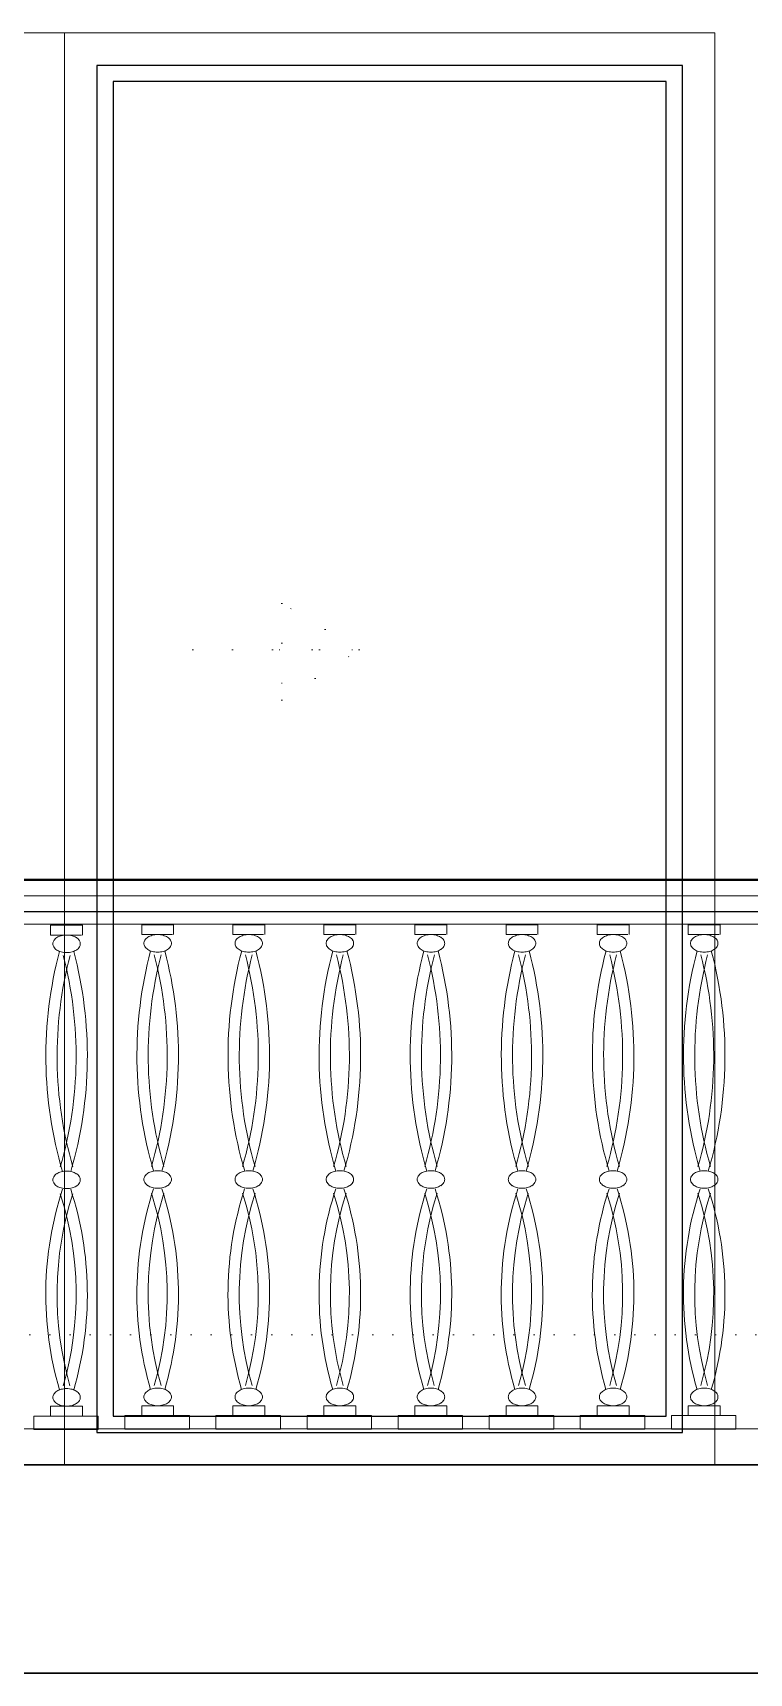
# Model space of a CAD drawing. Extents: x 775040 to 808375, y 4159409 to 4163651.
# Drawn here: x 798995.9 to 799106, y 4160509.1 to 4160761.1 of the extents above; entities that cross this region are included whole.
import ezdxf

# ---------------------------------------------------------------- set-up
doc = ezdxf.new("R2010")
doc.units = 0
doc.header["$MEASUREMENT"] = 0
doc.linetypes.add('ACAD_ISO07W100', pattern=[3, 0, -3])
doc.linetypes.add('DUZ', pattern=[500, 500])
doc.layers.get('0').update_dxf_attribs({"linetype": 'DUZ'})
doc.layers.add('pencere', color=3, linetype='Continuous')
for name, color, linetype, lineweight in [('Z_g2', 2, 'Continuous', 9), ('Z_g4', 4, 'Continuous', 15), ('Z_g5', 5, 'Continuous', 18), ('Z_g6', 6, 'Continuous', 20), ('Z_g8', 192, 'Continuous', 30), ('Z_izdot', 42, 'ACAD_ISO07W100', 9)]:
    doc.layers.add(name, color=color, linetype=linetype, lineweight=lineweight)

msp = doc.modelspace()

# ---------------------------------------------------------------- linework, layer by layer
at = {"color": 7, "linetype": 'Continuous'}
for p, q in [((798845.36, 4160631.14), (799275.49, 4160631.14)), ((798845.36, 4160626.14), (799275.49, 4160626.14))]:
    msp.add_line(p, q, dxfattribs=at)
at = {"layer": 'pencere'}
msp.add_lwpolyline([(799095.78, 4160756.14), (799005.78, 4160756.14), (799005.78, 4160546.14), (799095.78, 4160546.14)], close=True, dxfattribs=at)
at = {"layer": 'pencere', "color": 21}
msp.add_lwpolyline([(799093.28, 4160753.64), (799008.28, 4160753.64), (799008.28, 4160548.64), (799093.28, 4160548.64)], close=True, dxfattribs=at)
at = {"layer": 'Z_g2'}
for p, q in [((798856.02, 4160630.91), (799270.02, 4160630.91)), ((799270.02, 4160628.54), (798856.02, 4160628.54)), ((798856.02, 4160624.19), (799270.02, 4160624.19)), ((798998.67, 4160624.06), (798998.67, 4160622.54)), ((798998.67, 4160624.06), (799003.58, 4160624.06)), ((799003.58, 4160622.54), (799003.58, 4160624.06)), ((799012.67, 4160624.13), (799017.58, 4160624.13)), ((799012.67, 4160624.13), (799012.67, 4160622.61)), ((799017.58, 4160622.61), (799017.58, 4160624.13)), ((799026.67, 4160624.13), (799026.67, 4160622.61)), ((799026.67, 4160624.13), (799031.58, 4160624.13)), ((799031.58, 4160622.61), (799031.58, 4160624.13)), ((799040.67, 4160624.13), (799040.67, 4160622.61)), ((799040.67, 4160624.13), (799045.58, 4160624.13)), ((799045.58, 4160622.61), (799045.58, 4160624.13)), ((799054.67, 4160624.13), (799054.67, 4160622.61)), ((799054.67, 4160624.13), (799059.58, 4160624.13)), ((799059.58, 4160622.61), (799059.58, 4160624.13)), ((799068.67, 4160624.13), (799068.67, 4160622.61)), ((799068.67, 4160624.13), (799073.58, 4160624.13)), ((799073.58, 4160622.61), (799073.58, 4160624.13)), ((799082.67, 4160624.13), (799082.67, 4160622.61)), ((799082.67, 4160624.13), (799087.58, 4160624.13)), ((799087.58, 4160622.61), (799087.58, 4160624.13)), ((799096.67, 4160624.13), (799096.67, 4160622.61)), ((799096.67, 4160624.13), (799101.58, 4160624.13)), ((799101.58, 4160622.61), (799101.58, 4160624.13)), ((798998.67, 4160622.54), (799003.41, 4160622.54)), ((799012.67, 4160622.61), (799017.41, 4160622.61)), ((799026.67, 4160622.61), (799031.41, 4160622.61)), ((799040.67, 4160622.61), (799045.41, 4160622.61)), ((799054.67, 4160622.61), (799059.41, 4160622.61)), ((799068.67, 4160622.61), (799073.41, 4160622.61)), ((799082.67, 4160622.61), (799087.41, 4160622.61)), ((799096.67, 4160622.61), (799101.41, 4160622.61)), ((798996.08, 4160546.58), (798996.08, 4160548.64)), ((798996.08, 4160548.64), (799006, 4160548.64)), ((798998.67, 4160550.16), (799003.58, 4160550.16)), ((798998.67, 4160548.64), (798998.67, 4160550.16)), ((799003.58, 4160550.16), (799003.58, 4160548.64)), ((799006, 4160548.64), (799006, 4160546.58)), ((799010.08, 4160548.71), (799020, 4160548.71)), ((799010.08, 4160546.65), (799010.08, 4160548.71)), ((799012.67, 4160548.71), (799012.67, 4160550.23)), ((799012.67, 4160550.23), (799017.58, 4160550.23)), ((799017.58, 4160550.23), (799017.58, 4160548.71)), ((799020, 4160548.71), (799020, 4160546.65)), ((799024.08, 4160546.65), (799024.08, 4160548.71)), ((799024.08, 4160548.71), (799034, 4160548.71)), ((799026.67, 4160550.23), (799031.58, 4160550.23)), ((799026.67, 4160548.71), (799026.67, 4160550.23)), ((799031.58, 4160550.23), (799031.58, 4160548.71)), ((799034, 4160548.71), (799034, 4160546.65)), ((799038.08, 4160546.65), (799038.08, 4160548.71)), ((799038.08, 4160548.71), (799048, 4160548.71)), ((799040.67, 4160550.23), (799045.58, 4160550.23)), ((799040.67, 4160548.71), (799040.67, 4160550.23)), ((799045.58, 4160550.23), (799045.58, 4160548.71)), ((799048, 4160548.71), (799048, 4160546.65)), ((799052.08, 4160546.65), (799052.08, 4160548.71)), ((799052.08, 4160548.71), (799062, 4160548.71)), ((799054.67, 4160550.23), (799059.58, 4160550.23)), ((799054.67, 4160548.71), (799054.67, 4160550.23)), ((799059.58, 4160550.23), (799059.58, 4160548.71)), ((799062, 4160548.71), (799062, 4160546.65)), ((799066.08, 4160546.65), (799066.08, 4160548.71)), ((799066.08, 4160548.71), (799076, 4160548.71)), ((799068.67, 4160550.23), (799073.58, 4160550.23)), ((799068.67, 4160548.71), (799068.67, 4160550.23)), ((799073.58, 4160550.23), (799073.58, 4160548.71)), ((799076, 4160548.71), (799076, 4160546.65)), ((799080.08, 4160546.65), (799080.08, 4160548.71)), ((799080.08, 4160548.71), (799090, 4160548.71)), ((799082.67, 4160550.23), (799087.58, 4160550.23)), ((799082.67, 4160548.71), (799082.67, 4160550.23)), ((799087.58, 4160550.23), (799087.58, 4160548.71)), ((799090, 4160548.71), (799090, 4160546.65)), ((799094.08, 4160546.65), (799094.08, 4160548.71)), ((799094.08, 4160548.71), (799104, 4160548.71)), ((799096.67, 4160550.23), (799101.58, 4160550.23)), ((799096.67, 4160548.71), (799096.67, 4160550.23)), ((799101.58, 4160550.23), (799101.58, 4160548.71)), ((799104, 4160548.71), (799104, 4160546.65)), ((798856.08, 4160546.68), (799272.03, 4160546.68)), ((798996.08, 4160546.58), (799006, 4160546.58)), ((799010.08, 4160546.65), (799020, 4160546.65)), ((799024.08, 4160546.65), (799034, 4160546.65)), ((799038.08, 4160546.65), (799048, 4160546.65)), ((799052.08, 4160546.65), (799062, 4160546.65)), ((799066.08, 4160546.65), (799076, 4160546.65)), ((799080.08, 4160546.65), (799090, 4160546.65)), ((799094.08, 4160546.65), (799104, 4160546.65))]:
    msp.add_line(p, q, dxfattribs=at)
for centre, radius, start, end in [((798999.9, 4160621.19), 0.888, 147.0853, 180), ((798999.9, 4160621.19), 0.888, 180, 212.9147), ((799000.49, 4160620.81), 1.59, 122.6158, 147.0853), ((799000.87, 4160620.21), 2.3, 104.8455, 122.6158), ((799001.13, 4160619.25), 3.29, 90, 104.8455), ((799001.13, 4160619.25), 3.29, 75.1545, 90), ((799001.38, 4160620.21), 2.3, 57.3842, 75.1545), ((799001.77, 4160620.81), 1.59, 32.9147, 57.3842), ((799002.35, 4160621.19), 0.888, 0, 32.9147), ((799002.35, 4160621.19), 0.888, 327.0853, 0), ((799013.9, 4160621.26), 0.888, 147.0853, 180), ((799013.9, 4160621.26), 0.888, 180, 212.9147), ((799014.49, 4160620.88), 1.59, 122.6158, 147.0853), ((799014.87, 4160620.27), 2.3, 104.8455, 122.6158), ((799015.13, 4160619.32), 3.29, 90, 104.8455), ((799015.13, 4160619.32), 3.29, 75.1545, 90), ((799015.38, 4160620.27), 2.3, 57.3842, 75.1545), ((799015.77, 4160620.88), 1.59, 32.9147, 57.3842), ((799016.35, 4160621.26), 0.888, 0, 32.9147), ((799016.35, 4160621.26), 0.888, 327.0853, 0), ((799027.9, 4160621.26), 0.888, 147.0853, 180), ((799027.9, 4160621.26), 0.888, 180, 212.9147), ((799028.49, 4160620.88), 1.59, 122.6158, 147.0853), ((799028.87, 4160620.27), 2.3, 104.8455, 122.6158), ((799029.13, 4160619.32), 3.29, 90, 104.8455), ((799029.13, 4160619.32), 3.29, 75.1545, 90), ((799029.38, 4160620.27), 2.3, 57.3842, 75.1545), ((799029.77, 4160620.88), 1.59, 32.9147, 57.3842), ((799030.35, 4160621.26), 0.888, 0, 32.9147), ((799030.35, 4160621.26), 0.888, 327.0853, 0), ((799041.9, 4160621.26), 0.888, 147.0853, 180), ((799041.9, 4160621.26), 0.888, 180, 212.9147), ((799042.49, 4160620.88), 1.59, 122.6158, 147.0853), ((799042.87, 4160620.27), 2.3, 104.8455, 122.6158), ((799043.13, 4160619.32), 3.29, 90, 104.8455), ((799043.13, 4160619.32), 3.29, 75.1545, 90), ((799043.38, 4160620.27), 2.3, 57.3842, 75.1545), ((799043.77, 4160620.88), 1.59, 32.9147, 57.3842), ((799044.35, 4160621.26), 0.888, 0, 32.9147), ((799044.35, 4160621.26), 0.888, 327.0853, 0), ((799055.9, 4160621.26), 0.888, 147.0853, 180), ((799055.9, 4160621.26), 0.888, 180, 212.9147), ((799056.49, 4160620.88), 1.59, 122.6158, 147.0853), ((799056.87, 4160620.27), 2.3, 104.8455, 122.6158), ((799057.13, 4160619.32), 3.29, 90, 104.8455), ((799057.13, 4160619.32), 3.29, 75.1545, 90), ((799057.38, 4160620.27), 2.3, 57.3842, 75.1545), ((799057.77, 4160620.88), 1.59, 32.9147, 57.3842), ((799058.35, 4160621.26), 0.888, 0, 32.9147), ((799058.35, 4160621.26), 0.888, 327.0853, 0), ((799069.9, 4160621.26), 0.888, 147.0853, 180), ((799069.9, 4160621.26), 0.888, 180, 212.9147), ((799070.49, 4160620.88), 1.59, 122.6158, 147.0853), ((799070.87, 4160620.27), 2.3, 104.8455, 122.6158), ((799071.13, 4160619.32), 3.29, 90, 104.8455), ((799071.13, 4160619.32), 3.29, 75.1545, 90), ((799071.38, 4160620.27), 2.3, 57.3842, 75.1545), ((799071.77, 4160620.88), 1.59, 32.9147, 57.3842), ((799072.35, 4160621.26), 0.888, 0, 32.9147), ((799072.35, 4160621.26), 0.888, 327.0853, 0), ((799083.9, 4160621.26), 0.888, 147.0853, 180), ((799083.9, 4160621.26), 0.888, 180, 212.9147), ((799084.49, 4160620.88), 1.59, 122.6158, 147.0853), ((799084.87, 4160620.27), 2.3, 104.8455, 122.6158), ((799085.13, 4160619.32), 3.29, 90, 104.8455), ((799085.13, 4160619.32), 3.29, 75.1545, 90), ((799085.38, 4160620.27), 2.3, 57.3842, 75.1545), ((799085.77, 4160620.88), 1.59, 32.9147, 57.3842), ((799086.35, 4160621.26), 0.888, 0, 32.9147), ((799086.35, 4160621.26), 0.888, 327.0853, 0), ((799097.9, 4160621.26), 0.888, 147.0853, 180), ((799097.9, 4160621.26), 0.888, 180, 212.9147), ((799098.49, 4160620.88), 1.59, 122.6158, 147.0853), ((799098.87, 4160620.27), 2.3, 104.8455, 122.6158), ((799099.13, 4160619.32), 3.29, 90, 104.8455), ((799099.13, 4160619.32), 3.29, 75.1545, 90), ((799099.38, 4160620.27), 2.3, 57.3842, 75.1545), ((799099.77, 4160620.88), 1.59, 32.9147, 57.3842), ((799100.35, 4160621.26), 0.888, 0, 32.9147), ((799100.35, 4160621.26), 0.888, 327.0853, 0), ((799060.52, 4160603.96), 62.58, 165.1181, 196.4631), ((799000.49, 4160621.57), 1.59, 212.9147, 237.3842), ((799000.87, 4160622.17), 2.3, 237.3842, 255.1545), ((799060.83, 4160603.96), 61.16, 165.365, 196.1896), ((798941.43, 4160603.96), 61.16, 343.8104, 14.635), ((799001.13, 4160623.13), 3.29, 255.1545, 270), ((799001.13, 4160623.13), 3.29, 270, 284.8455), ((798941.74, 4160603.96), 62.58, 343.5369, 14.8819), ((799001.38, 4160622.17), 2.3, 284.8455, 302.6158), ((799001.77, 4160621.57), 1.59, 302.6158, 327.0853), ((799074.52, 4160604.02), 62.58, 165.1181, 196.4631), ((799014.49, 4160621.64), 1.59, 212.9147, 237.3842), ((799014.87, 4160622.24), 2.3, 237.3842, 255.1545), ((799074.83, 4160604.02), 61.16, 165.365, 196.1896), ((798955.43, 4160604.02), 61.16, 343.8104, 14.635), ((799015.13, 4160623.2), 3.29, 255.1545, 270), ((799015.13, 4160623.2), 3.29, 270, 284.8455), ((798955.74, 4160604.02), 62.58, 343.5369, 14.8819), ((799015.38, 4160622.24), 2.3, 284.8455, 302.6158), ((799015.77, 4160621.64), 1.59, 302.6158, 327.0853), ((799088.52, 4160604.02), 62.58, 165.1181, 196.4631), ((799028.49, 4160621.64), 1.59, 212.9147, 237.3842), ((799028.87, 4160622.24), 2.3, 237.3842, 255.1545), ((799088.83, 4160604.02), 61.16, 165.365, 196.1896), ((798969.43, 4160604.02), 61.16, 343.8104, 14.635), ((799029.13, 4160623.2), 3.29, 255.1545, 270), ((799029.13, 4160623.2), 3.29, 270, 284.8455), ((798969.74, 4160604.02), 62.58, 343.5369, 14.8819), ((799029.38, 4160622.24), 2.3, 284.8455, 302.6158), ((799029.77, 4160621.64), 1.59, 302.6158, 327.0853), ((799102.52, 4160604.02), 62.58, 165.1181, 196.4631), ((799042.49, 4160621.64), 1.59, 212.9147, 237.3842), ((799042.87, 4160622.24), 2.3, 237.3842, 255.1545), ((799102.83, 4160604.02), 61.16, 165.365, 196.1896), ((798983.43, 4160604.02), 61.16, 343.8104, 14.635), ((799043.13, 4160623.2), 3.29, 255.1545, 270), ((799043.13, 4160623.2), 3.29, 270, 284.8455), ((798983.74, 4160604.02), 62.58, 343.5369, 14.8819), ((799043.38, 4160622.24), 2.3, 284.8455, 302.6158), ((799043.77, 4160621.64), 1.59, 302.6158, 327.0853), ((799116.52, 4160604.02), 62.58, 165.1181, 196.4631), ((799056.49, 4160621.64), 1.59, 212.9147, 237.3842), ((799056.87, 4160622.24), 2.3, 237.3842, 255.1545), ((799116.83, 4160604.02), 61.16, 165.365, 196.1896), ((798997.43, 4160604.02), 61.16, 343.8104, 14.635), ((799057.13, 4160623.2), 3.29, 255.1545, 270), ((799057.13, 4160623.2), 3.29, 270, 284.8455), ((798997.74, 4160604.02), 62.58, 343.5369, 14.8819), ((799057.38, 4160622.24), 2.3, 284.8455, 302.6158), ((799057.77, 4160621.64), 1.59, 302.6158, 327.0853), ((799130.52, 4160604.02), 62.58, 165.1181, 196.4631), ((799070.49, 4160621.64), 1.59, 212.9147, 237.3842), ((799070.87, 4160622.24), 2.3, 237.3842, 255.1545), ((799130.83, 4160604.02), 61.16, 165.365, 196.1896), ((799011.43, 4160604.02), 61.16, 343.8104, 14.635), ((799071.13, 4160623.2), 3.29, 255.1545, 270), ((799071.13, 4160623.2), 3.29, 270, 284.8455), ((799011.74, 4160604.02), 62.58, 343.5369, 14.8819), ((799071.38, 4160622.24), 2.3, 284.8455, 302.6158), ((799071.77, 4160621.64), 1.59, 302.6158, 327.0853), ((799144.52, 4160604.02), 62.58, 165.1181, 196.4631), ((799084.49, 4160621.64), 1.59, 212.9147, 237.3842), ((799084.87, 4160622.24), 2.3, 237.3842, 255.1545), ((799144.83, 4160604.02), 61.16, 165.365, 196.1896), ((799025.43, 4160604.02), 61.16, 343.8104, 14.635), ((799085.13, 4160623.2), 3.29, 255.1545, 270), ((799085.13, 4160623.2), 3.29, 270, 284.8455), ((799025.74, 4160604.02), 62.58, 343.5369, 14.8819), ((799085.38, 4160622.24), 2.3, 284.8455, 302.6158), ((799085.77, 4160621.64), 1.59, 302.6158, 327.0853), ((799158.52, 4160604.02), 62.58, 165.1181, 196.4631), ((799098.49, 4160621.64), 1.59, 212.9147, 237.3842), ((799098.87, 4160622.24), 2.3, 237.3842, 255.1545), ((799158.83, 4160604.02), 61.16, 165.365, 196.1896), ((799039.43, 4160604.02), 61.16, 343.8104, 14.635), ((799099.13, 4160623.2), 3.29, 255.1545, 270), ((799099.13, 4160623.2), 3.29, 270, 284.8455), ((799039.74, 4160604.02), 62.58, 343.5369, 14.8819), ((799099.38, 4160622.24), 2.3, 284.8455, 302.6158), ((799099.77, 4160621.64), 1.59, 302.6158, 327.0853), ((799000.49, 4160584.55), 1.59, 122.6158, 147.0853), ((799000.87, 4160583.94), 2.3, 104.8455, 122.6158), ((799001.13, 4160582.99), 3.29, 90, 104.8455), ((799001.13, 4160582.99), 3.29, 75.1545, 90), ((799001.38, 4160583.94), 2.3, 57.3842, 75.1545), ((799001.77, 4160584.55), 1.59, 32.9147, 57.3842), ((799014.49, 4160584.61), 1.59, 122.6158, 147.0853), ((799014.87, 4160584.01), 2.3, 104.8455, 122.6158), ((799015.13, 4160583.05), 3.29, 90, 104.8455), ((799015.13, 4160583.05), 3.29, 75.1545, 90), ((799015.38, 4160584.01), 2.3, 57.3842, 75.1545), ((799015.77, 4160584.61), 1.59, 32.9147, 57.3842), ((799028.49, 4160584.61), 1.59, 122.6158, 147.0853), ((799028.87, 4160584.01), 2.3, 104.8455, 122.6158), ((799029.13, 4160583.05), 3.29, 90, 104.8455), ((799029.13, 4160583.05), 3.29, 75.1545, 90), ((799029.38, 4160584.01), 2.3, 57.3842, 75.1545), ((799029.77, 4160584.61), 1.59, 32.9147, 57.3842), ((799042.49, 4160584.61), 1.59, 122.6158, 147.0853), ((799042.87, 4160584.01), 2.3, 104.8455, 122.6158), ((799043.13, 4160583.05), 3.29, 90, 104.8455), ((799043.13, 4160583.05), 3.29, 75.1545, 90), ((799043.38, 4160584.01), 2.3, 57.3842, 75.1545), ((799043.77, 4160584.61), 1.59, 32.9147, 57.3842), ((799056.49, 4160584.61), 1.59, 122.6158, 147.0853), ((799056.87, 4160584.01), 2.3, 104.8455, 122.6158), ((799057.13, 4160583.05), 3.29, 90, 104.8455), ((799057.13, 4160583.05), 3.29, 75.1545, 90), ((799057.38, 4160584.01), 2.3, 57.3842, 75.1545), ((799057.77, 4160584.61), 1.59, 32.9147, 57.3842), ((799070.49, 4160584.61), 1.59, 122.6158, 147.0853), ((799070.87, 4160584.01), 2.3, 104.8455, 122.6158), ((799071.13, 4160583.05), 3.29, 90, 104.8455), ((799071.13, 4160583.05), 3.29, 75.1545, 90), ((799071.38, 4160584.01), 2.3, 57.3842, 75.1545), ((799071.77, 4160584.61), 1.59, 32.9147, 57.3842), ((799084.49, 4160584.61), 1.59, 122.6158, 147.0853), ((799084.87, 4160584.01), 2.3, 104.8455, 122.6158), ((799085.13, 4160583.05), 3.29, 90, 104.8455), ((799085.13, 4160583.05), 3.29, 75.1545, 90), ((799085.38, 4160584.01), 2.3, 57.3842, 75.1545), ((799085.77, 4160584.61), 1.59, 32.9147, 57.3842), ((799098.49, 4160584.61), 1.59, 122.6158, 147.0853), ((799098.87, 4160584.01), 2.3, 104.8455, 122.6158), ((799099.13, 4160583.05), 3.29, 90, 104.8455), ((799099.13, 4160583.05), 3.29, 75.1545, 90), ((799099.38, 4160584.01), 2.3, 57.3842, 75.1545), ((799099.77, 4160584.61), 1.59, 32.9147, 57.3842), ((799050.1, 4160567.33), 52.17, 161.9559, 196.309), ((798999.9, 4160584.93), 0.888, 147.0853, 180), ((798999.9, 4160584.93), 0.888, 180, 212.9147), ((799000.49, 4160585.31), 1.59, 212.9147, 237.3842), ((799000.87, 4160585.91), 2.3, 237.3842, 255.1545), ((799001.13, 4160586.87), 3.29, 255.1545, 270), ((799001.13, 4160586.87), 3.29, 270, 284.8455), ((798952.15, 4160567.33), 52.17, 343.691, 18.0441), ((799001.38, 4160585.91), 2.3, 284.8455, 302.6158), ((799001.77, 4160585.31), 1.59, 302.6158, 327.0853), ((799002.35, 4160584.93), 0.888, 0, 32.9147), ((799002.35, 4160584.93), 0.888, 327.0853, 0), ((799064.1, 4160567.39), 52.17, 161.9559, 196.309), ((799013.9, 4160584.99), 0.888, 147.0853, 180), ((799013.9, 4160584.99), 0.888, 180, 212.9147), ((799014.49, 4160585.37), 1.59, 212.9147, 237.3842), ((799014.87, 4160585.98), 2.3, 237.3842, 255.1545), ((799015.13, 4160586.93), 3.29, 255.1545, 270), ((799015.13, 4160586.93), 3.29, 270, 284.8455), ((798966.15, 4160567.39), 52.17, 343.691, 18.0441), ((799015.38, 4160585.98), 2.3, 284.8455, 302.6158), ((799015.77, 4160585.37), 1.59, 302.6158, 327.0853), ((799016.35, 4160584.99), 0.888, 0, 32.9147), ((799016.35, 4160584.99), 0.888, 327.0853, 0), ((799078.1, 4160567.39), 52.17, 161.9559, 196.309), ((799027.9, 4160584.99), 0.888, 147.0853, 180), ((799027.9, 4160584.99), 0.888, 180, 212.9147), ((799028.49, 4160585.37), 1.59, 212.9147, 237.3842), ((799028.87, 4160585.98), 2.3, 237.3842, 255.1545), ((799029.13, 4160586.93), 3.29, 255.1545, 270), ((799029.13, 4160586.93), 3.29, 270, 284.8455), ((798980.15, 4160567.39), 52.17, 343.691, 18.0441), ((799029.38, 4160585.98), 2.3, 284.8455, 302.6158), ((799029.77, 4160585.37), 1.59, 302.6158, 327.0853), ((799030.35, 4160584.99), 0.888, 0, 32.9147), ((799030.35, 4160584.99), 0.888, 327.0853, 0), ((799092.1, 4160567.39), 52.17, 161.9559, 196.309), ((799041.9, 4160584.99), 0.888, 147.0853, 180), ((799041.9, 4160584.99), 0.888, 180, 212.9147), ((799042.49, 4160585.37), 1.59, 212.9147, 237.3842), ((799042.87, 4160585.98), 2.3, 237.3842, 255.1545), ((799043.13, 4160586.93), 3.29, 255.1545, 270), ((799043.13, 4160586.93), 3.29, 270, 284.8455), ((798994.15, 4160567.39), 52.17, 343.691, 18.0441), ((799043.38, 4160585.98), 2.3, 284.8455, 302.6158), ((799043.77, 4160585.37), 1.59, 302.6158, 327.0853), ((799044.35, 4160584.99), 0.888, 0, 32.9147), ((799044.35, 4160584.99), 0.888, 327.0853, 0), ((799106.1, 4160567.39), 52.17, 161.9559, 196.309), ((799055.9, 4160584.99), 0.888, 147.0853, 180), ((799055.9, 4160584.99), 0.888, 180, 212.9147), ((799056.49, 4160585.37), 1.59, 212.9147, 237.3842), ((799056.87, 4160585.98), 2.3, 237.3842, 255.1545), ((799057.13, 4160586.93), 3.29, 255.1545, 270), ((799057.13, 4160586.93), 3.29, 270, 284.8455), ((799008.15, 4160567.39), 52.17, 343.691, 18.0441), ((799057.38, 4160585.98), 2.3, 284.8455, 302.6158), ((799057.77, 4160585.37), 1.59, 302.6158, 327.0853), ((799058.35, 4160584.99), 0.888, 0, 32.9147), ((799058.35, 4160584.99), 0.888, 327.0853, 0), ((799120.1, 4160567.39), 52.17, 161.9559, 196.309), ((799069.9, 4160584.99), 0.888, 147.0853, 180), ((799069.9, 4160584.99), 0.888, 180, 212.9147), ((799070.49, 4160585.37), 1.59, 212.9147, 237.3842), ((799070.87, 4160585.98), 2.3, 237.3842, 255.1545), ((799071.13, 4160586.93), 3.29, 255.1545, 270), ((799071.13, 4160586.93), 3.29, 270, 284.8455), ((799022.15, 4160567.39), 52.17, 343.691, 18.0441), ((799071.38, 4160585.98), 2.3, 284.8455, 302.6158), ((799071.77, 4160585.37), 1.59, 302.6158, 327.0853), ((799072.35, 4160584.99), 0.888, 0, 32.9147), ((799072.35, 4160584.99), 0.888, 327.0853, 0), ((799134.1, 4160567.39), 52.17, 161.9559, 196.309), ((799083.9, 4160584.99), 0.888, 147.0853, 180), ((799083.9, 4160584.99), 0.888, 180, 212.9147), ((799084.49, 4160585.37), 1.59, 212.9147, 237.3842), ((799084.87, 4160585.98), 2.3, 237.3842, 255.1545), ((799085.13, 4160586.93), 3.29, 255.1545, 270), ((799085.13, 4160586.93), 3.29, 270, 284.8455), ((799036.15, 4160567.39), 52.17, 343.691, 18.0441), ((799085.38, 4160585.98), 2.3, 284.8455, 302.6158), ((799085.77, 4160585.37), 1.59, 302.6158, 327.0853), ((799086.35, 4160584.99), 0.888, 0, 32.9147), ((799086.35, 4160584.99), 0.888, 327.0853, 0), ((799148.1, 4160567.39), 52.17, 161.9559, 196.309), ((799097.9, 4160584.99), 0.888, 147.0853, 180), ((799097.9, 4160584.99), 0.888, 180, 212.9147), ((799098.49, 4160585.37), 1.59, 212.9147, 237.3842), ((799098.87, 4160585.98), 2.3, 237.3842, 255.1545), ((799099.13, 4160586.93), 3.29, 255.1545, 270), ((799099.13, 4160586.93), 3.29, 270, 284.8455), ((799050.15, 4160567.39), 52.17, 343.691, 18.0441), ((799099.38, 4160585.98), 2.3, 284.8455, 302.6158), ((799099.77, 4160585.37), 1.59, 302.6158, 327.0853), ((799100.35, 4160584.99), 0.888, 0, 32.9147), ((799100.35, 4160584.99), 0.888, 327.0853, 0), ((799050.25, 4160567.33), 50.59, 162.1864, 196.1009), ((798952, 4160567.33), 50.59, 343.8991, 17.8136), ((799064.25, 4160567.39), 50.59, 162.1864, 196.1009), ((798966, 4160567.39), 50.59, 343.8991, 17.8136), ((799078.25, 4160567.39), 50.59, 162.1864, 196.1009), ((798980, 4160567.39), 50.59, 343.8991, 17.8136), ((799092.25, 4160567.39), 50.59, 162.1864, 196.1009), ((798994, 4160567.39), 50.59, 343.8991, 17.8136), ((799106.25, 4160567.39), 50.59, 162.1864, 196.1009), ((799008, 4160567.39), 50.59, 343.8991, 17.8136), ((799120.25, 4160567.39), 50.59, 162.1864, 196.1009), ((799022, 4160567.39), 50.59, 343.8991, 17.8136), ((799134.25, 4160567.39), 50.59, 162.1864, 196.1009), ((799036, 4160567.39), 50.59, 343.8991, 17.8136), ((799148.25, 4160567.39), 50.59, 162.1864, 196.1009), ((799050, 4160567.39), 50.59, 343.8991, 17.8136), ((799001.13, 4160549.57), 3.29, 90, 104.8455), ((799001.13, 4160549.57), 3.29, 75.1545, 90), ((799014.87, 4160550.6), 2.3, 104.8455, 122.6158), ((799015.13, 4160549.64), 3.29, 90, 104.8455), ((799015.13, 4160549.64), 3.29, 75.1545, 90), ((799015.38, 4160550.6), 2.3, 57.3842, 75.1545), ((799028.87, 4160550.6), 2.3, 104.8455, 122.6158), ((799029.13, 4160549.64), 3.29, 90, 104.8455), ((799029.13, 4160549.64), 3.29, 75.1545, 90), ((799029.38, 4160550.6), 2.3, 57.3842, 75.1545), ((799042.87, 4160550.6), 2.3, 104.8455, 122.6158), ((799043.13, 4160549.64), 3.29, 90, 104.8455), ((799043.13, 4160549.64), 3.29, 75.1545, 90), ((799043.38, 4160550.6), 2.3, 57.3842, 75.1545), ((799056.87, 4160550.6), 2.3, 104.8455, 122.6158), ((799057.13, 4160549.64), 3.29, 90, 104.8455), ((799057.13, 4160549.64), 3.29, 75.1545, 90), ((799057.38, 4160550.6), 2.3, 57.3842, 75.1545), ((799070.87, 4160550.6), 2.3, 104.8455, 122.6158), ((799071.13, 4160549.64), 3.29, 90, 104.8455), ((799071.13, 4160549.64), 3.29, 75.1545, 90), ((799071.38, 4160550.6), 2.3, 57.3842, 75.1545), ((799084.87, 4160550.6), 2.3, 104.8455, 122.6158), ((799085.13, 4160549.64), 3.29, 90, 104.8455), ((799085.13, 4160549.64), 3.29, 75.1545, 90), ((799085.38, 4160550.6), 2.3, 57.3842, 75.1545), ((799098.87, 4160550.6), 2.3, 104.8455, 122.6158), ((799099.13, 4160549.64), 3.29, 90, 104.8455), ((799099.13, 4160549.64), 3.29, 75.1545, 90), ((799099.38, 4160550.6), 2.3, 57.3842, 75.1545), ((798999.9, 4160551.51), 0.888, 147.0853, 180), ((798999.9, 4160551.51), 0.888, 180, 212.9147), ((799000.49, 4160551.13), 1.59, 122.6158, 147.0853), ((799000.49, 4160551.89), 1.59, 212.9147, 237.3842), ((799000.87, 4160550.53), 2.3, 104.8455, 122.6158), ((799000.87, 4160552.5), 2.3, 237.3842, 255.1545), ((799001.13, 4160553.46), 3.29, 255.1545, 270), ((799001.13, 4160553.46), 3.29, 270, 284.8455), ((799001.38, 4160550.53), 2.3, 57.3842, 75.1545), ((799001.38, 4160552.5), 2.3, 284.8455, 302.6158), ((799001.77, 4160551.13), 1.59, 32.9147, 57.3842), ((799001.77, 4160551.89), 1.59, 302.6158, 327.0853), ((799002.35, 4160551.51), 0.888, 0, 32.9147), ((799002.35, 4160551.51), 0.888, 327.0853, 0), ((799013.9, 4160551.58), 0.888, 147.0853, 180), ((799013.9, 4160551.58), 0.888, 180, 212.9147), ((799014.49, 4160551.2), 1.59, 122.6158, 147.0853), ((799014.49, 4160551.96), 1.59, 212.9147, 237.3842), ((799014.87, 4160552.57), 2.3, 237.3842, 255.1545), ((799015.13, 4160553.52), 3.29, 255.1545, 270), ((799015.13, 4160553.52), 3.29, 270, 284.8455), ((799015.38, 4160552.57), 2.3, 284.8455, 302.6158), ((799015.77, 4160551.2), 1.59, 32.9147, 57.3842), ((799015.77, 4160551.96), 1.59, 302.6158, 327.0853), ((799016.35, 4160551.58), 0.888, 0, 32.9147), ((799016.35, 4160551.58), 0.888, 327.0853, 0), ((799027.9, 4160551.58), 0.888, 147.0853, 180), ((799027.9, 4160551.58), 0.888, 180, 212.9147), ((799028.49, 4160551.2), 1.59, 122.6158, 147.0853), ((799028.49, 4160551.96), 1.59, 212.9147, 237.3842), ((799028.87, 4160552.57), 2.3, 237.3842, 255.1545), ((799029.13, 4160553.52), 3.29, 255.1545, 270), ((799029.13, 4160553.52), 3.29, 270, 284.8455), ((799029.38, 4160552.57), 2.3, 284.8455, 302.6158), ((799029.77, 4160551.2), 1.59, 32.9147, 57.3842), ((799029.77, 4160551.96), 1.59, 302.6158, 327.0853), ((799030.35, 4160551.58), 0.888, 0, 32.9147), ((799030.35, 4160551.58), 0.888, 327.0853, 0), ((799041.9, 4160551.58), 0.888, 147.0853, 180), ((799041.9, 4160551.58), 0.888, 180, 212.9147), ((799042.49, 4160551.2), 1.59, 122.6158, 147.0853), ((799042.49, 4160551.96), 1.59, 212.9147, 237.3842), ((799042.87, 4160552.57), 2.3, 237.3842, 255.1545), ((799043.13, 4160553.52), 3.29, 255.1545, 270), ((799043.13, 4160553.52), 3.29, 270, 284.8455), ((799043.38, 4160552.57), 2.3, 284.8455, 302.6158), ((799043.77, 4160551.2), 1.59, 32.9147, 57.3842), ((799043.77, 4160551.96), 1.59, 302.6158, 327.0853), ((799044.35, 4160551.58), 0.888, 0, 32.9147), ((799044.35, 4160551.58), 0.888, 327.0853, 0), ((799055.9, 4160551.58), 0.888, 147.0853, 180), ((799055.9, 4160551.58), 0.888, 180, 212.9147), ((799056.49, 4160551.2), 1.59, 122.6158, 147.0853), ((799056.49, 4160551.96), 1.59, 212.9147, 237.3842), ((799056.87, 4160552.57), 2.3, 237.3842, 255.1545), ((799057.13, 4160553.52), 3.29, 255.1545, 270), ((799057.13, 4160553.52), 3.29, 270, 284.8455), ((799057.38, 4160552.57), 2.3, 284.8455, 302.6158), ((799057.77, 4160551.2), 1.59, 32.9147, 57.3842), ((799057.77, 4160551.96), 1.59, 302.6158, 327.0853), ((799058.35, 4160551.58), 0.888, 0, 32.9147), ((799058.35, 4160551.58), 0.888, 327.0853, 0), ((799069.9, 4160551.58), 0.888, 147.0853, 180), ((799069.9, 4160551.58), 0.888, 180, 212.9147), ((799070.49, 4160551.2), 1.59, 122.6158, 147.0853), ((799070.49, 4160551.96), 1.59, 212.9147, 237.3842), ((799070.87, 4160552.57), 2.3, 237.3842, 255.1545), ((799071.13, 4160553.52), 3.29, 255.1545, 270), ((799071.13, 4160553.52), 3.29, 270, 284.8455), ((799071.38, 4160552.57), 2.3, 284.8455, 302.6158), ((799071.77, 4160551.2), 1.59, 32.9147, 57.3842), ((799071.77, 4160551.96), 1.59, 302.6158, 327.0853), ((799072.35, 4160551.58), 0.888, 0, 32.9147), ((799072.35, 4160551.58), 0.888, 327.0853, 0), ((799083.9, 4160551.58), 0.888, 147.0853, 180), ((799083.9, 4160551.58), 0.888, 180, 212.9147), ((799084.49, 4160551.2), 1.59, 122.6158, 147.0853), ((799084.49, 4160551.96), 1.59, 212.9147, 237.3842), ((799084.87, 4160552.57), 2.3, 237.3842, 255.1545), ((799085.13, 4160553.52), 3.29, 255.1545, 270), ((799085.13, 4160553.52), 3.29, 270, 284.8455), ((799085.38, 4160552.57), 2.3, 284.8455, 302.6158), ((799085.77, 4160551.2), 1.59, 32.9147, 57.3842), ((799085.77, 4160551.96), 1.59, 302.6158, 327.0853), ((799086.35, 4160551.58), 0.888, 0, 32.9147), ((799086.35, 4160551.58), 0.888, 327.0853, 0), ((799097.9, 4160551.58), 0.888, 147.0853, 180), ((799097.9, 4160551.58), 0.888, 180, 212.9147), ((799098.49, 4160551.2), 1.59, 122.6158, 147.0853), ((799098.49, 4160551.96), 1.59, 212.9147, 237.3842), ((799098.87, 4160552.57), 2.3, 237.3842, 255.1545), ((799099.13, 4160553.52), 3.29, 255.1545, 270), ((799099.13, 4160553.52), 3.29, 270, 284.8455), ((799099.38, 4160552.57), 2.3, 284.8455, 302.6158), ((799099.77, 4160551.2), 1.59, 32.9147, 57.3842), ((799099.77, 4160551.96), 1.59, 302.6158, 327.0853), ((799100.35, 4160551.58), 0.888, 0, 32.9147), ((799100.35, 4160551.58), 0.888, 327.0853, 0)]:
    msp.add_arc(centre, radius, start, end, dxfattribs=at)
at = {"layer": 'Z_g4', "color": 4, "linetype": 'Continuous'}
for p, q in [((799272.03, 4160541.14), (798855.36, 4160541.14)), ((798855.36, 4160541.14), (799272.03, 4160541.14)), ((798855.36, 4160541.14), (799272.03, 4160541.14)), ((798856.08, 4160541.14), (799272.03, 4160541.14))]:
    msp.add_line(p, q, dxfattribs=at)
at = {"layer": 'Z_g5'}
for p, q in [((798900.78, 4160761.14), (799100.78, 4160761.14)), ((799100.78, 4160761.14), (798900.78, 4160761.14)), ((799095.96, 4160761.14), (798905.78, 4160761.14)), ((799000.78, 4160761.14), (799000.78, 4160541.14)), ((799100.78, 4160761.14), (799100.78, 4160541.14)), ((799100.78, 4160761.14), (799100.78, 4160541.14))]:
    msp.add_line(p, q, dxfattribs=at)
at = {"layer": 'Z_g6'}
for p, q in [((799275.49, 4160541.14), (798845.36, 4160541.14)), ((798845.36, 4160541.14), (799162.86, 4160541.14))]:
    msp.add_line(p, q, dxfattribs=at)
at = {"layer": 'Z_g8'}
for p, q in [((799272.03, 4160541.14), (798856.08, 4160541.14)), ((798845.36, 4160509.14), (799275.49, 4160509.14))]:
    msp.add_line(p, q, dxfattribs=at)
at = {"layer": 'Z_izdot', "ltscale": 2}
for p, q in [((799046.09, 4160666.36), (799034.21, 4160673.47)), ((799034.21, 4160673.47), (799034.21, 4160658.64)), ((799020.55, 4160666.36), (799046.09, 4160666.36)), ((799046.09, 4160666.36), (799033.32, 4160666.36)), ((799034.21, 4160658.64), (799046.09, 4160666.36))]:
    msp.add_line(p, q, dxfattribs=at)
at = {"layer": 'Z_izdot'}
msp.add_line((801432.07, 4160561.14), (794784.59, 4160561.14), dxfattribs=at)

doc.saveas('drawing.dxf')
